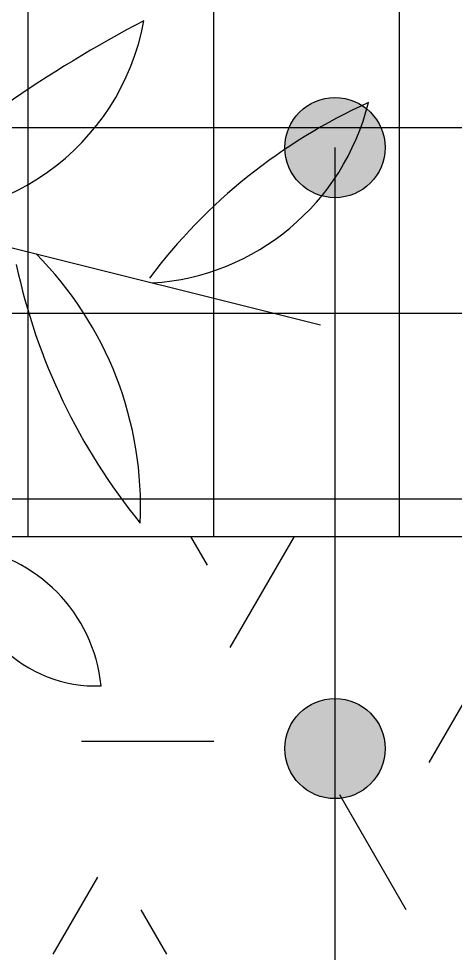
# Model space of a CAD drawing. Extents: x 941299 to 942979, y 2579300 to 2579597.
# Drawn here: x 941855.44 to 941858.05, y 2579401.89 to 2579407.48 of the extents above; entities that cross this region are included whole.
import ezdxf

# ---------------------------------------------------------------- set-up
doc = ezdxf.new("R2010")
doc.units = 0
for name, color, linetype in [('fz', 7, 'CONTINUOUS'), ('尺寸标注', 2, 'CONTINUOUS'), ('绿化工程', 3, 'CONTINUOUS')]:
    doc.layers.add(name, color=color, linetype=linetype)

# ---------------------------------------------------------------- blocks, each defined once
blk = doc.blocks.new('mm')
at = {"layer": '绿化工程', "color": 3}
blk.add_line((0, 0), (4.9387, -1.2321), dxfattribs=at)
for centre, major_axis, start_param, end_param in [((2.4794, 0.8441), (-0.9356, -1.075), 0.563221, 2.106941), ((7.6745, -6.612), (-5.3432, -6.1392), 4.342576, 4.581494), ((6.6252, -2.9925), (-2.2274, -2.5592), 4.282826, 4.783306), ((3.8408, 0.4434), (-0.9373, -1.077), 0.781035, 2.042903), ((1.7226, -2.3189), (-1.4043, -1.6135), 2.240167, 3.071719), ((6.7256, -0.0937), (-2.7841, 2.4231), 0.928463, 1.397775), ((3.5906, -2.6069), (-0.594, 0.517), 0.66085, 2.331379), ((2.7026, -3.4852), (-0.6996, 0.6089), 3.956688, 5.318726)]:
    blk.add_ellipse(centre, major_axis=major_axis, ratio=1, start_param=start_param, end_param=end_param, dxfattribs=at)

msp = doc.modelspace()

# ---------------------------------------------------------------- hatches: boundary and pattern name
at = {"layer": 'fz'}
h = msp.add_hatch(color=1, dxfattribs=at)
edge = h.paths.add_edge_path()
edge.add_arc((941857.33216, 2579406.71077), 0.3, 0, 360)
h = msp.add_hatch(color=1, dxfattribs=at)
edge = h.paths.add_edge_path()
edge.add_arc((941857.33216, 2579403.11229), 0.3, 0, 360)
at = {"layer": '绿化工程'}
h = msp.add_hatch(dxfattribs=at)
h.set_pattern_fill('ANSI37', color=9, scale=0.35, angle=45, style=0)
h.paths.add_polyline_path([(941846.7134, 2579409.38137), (941846.7134, 2579404.38137), (941909.2134, 2579404.38137), (941909.2134, 2579409.38137)])
h = msp.add_hatch(dxfattribs=at)
h.set_pattern_fill('HEX', color=9, scale=0.25, style=0)
h.set_pattern_definition([(0, (0, 0), (0, 1.374815), [0.79375, -1.5875]), (120, (0, 0), (-1.1906247155, -0.6874075), [0.79375, -1.5875]), (60, (0.7937, 0), (-1.1906247155, 0.6874075), [0.79375, -1.5875])])
h.paths.add_polyline_path([(941846.7134, 2579401.88137), (941846.7134, 2579404.38137), (941909.2134, 2579404.38137), (941909.2134, 2579401.88137)])

# ---------------------------------------------------------------- linework, layer by layer
at = {"layer": 'fz', "color": 8}
msp.add_line((941784.2134, 2579404.38137), (942084.2134, 2579404.38137), dxfattribs=at)
at = {"layer": 'fz', "color": 1}
for centre in [(941857.33216, 2579406.71077), (941857.33216, 2579403.11229)]:
    msp.add_circle(centre, 0.3, dxfattribs=at)
at = {"layer": '尺寸标注'}
msp.add_line((941857.33216, 2579406.71077), (941857.33216, 2579387.51598), dxfattribs=at)

# ---------------------------------------------------------------- block references
at = {"layer": 'fz'}
msp.add_blockref('mm', (941852.30612, 2579406.88137), dxfattribs=at)

doc.saveas('drawing.dxf')
